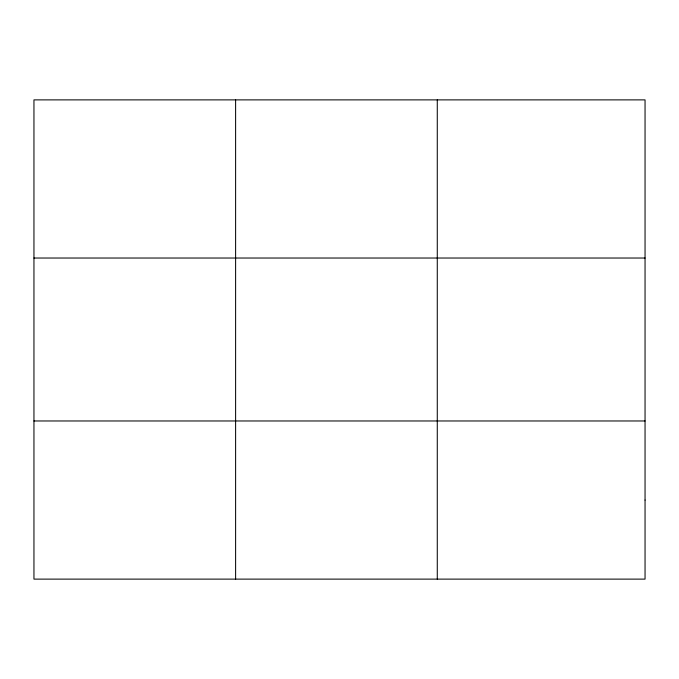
<?xml version="1.0" encoding="UTF-8"?>
<svg xmlns="http://www.w3.org/2000/svg" width="679" height="679" viewBox="0 0 679 679"><rect width="100%" height="100%" fill="white"/><g stroke="black" fill="none" stroke-linecap="round" stroke-linejoin="round"><path stroke-width="1.02" d="M235.613 579.119L235.613 99.881M437.276 579.119L437.276 99.881M33.95 258.028L645.05 258.028M33.95 420.972L645.05 420.972M645.05 500.05L645.05 579.119L33.95 579.119L33.95 99.881L645.05 99.881L645.05 500.05"/></g></svg>
